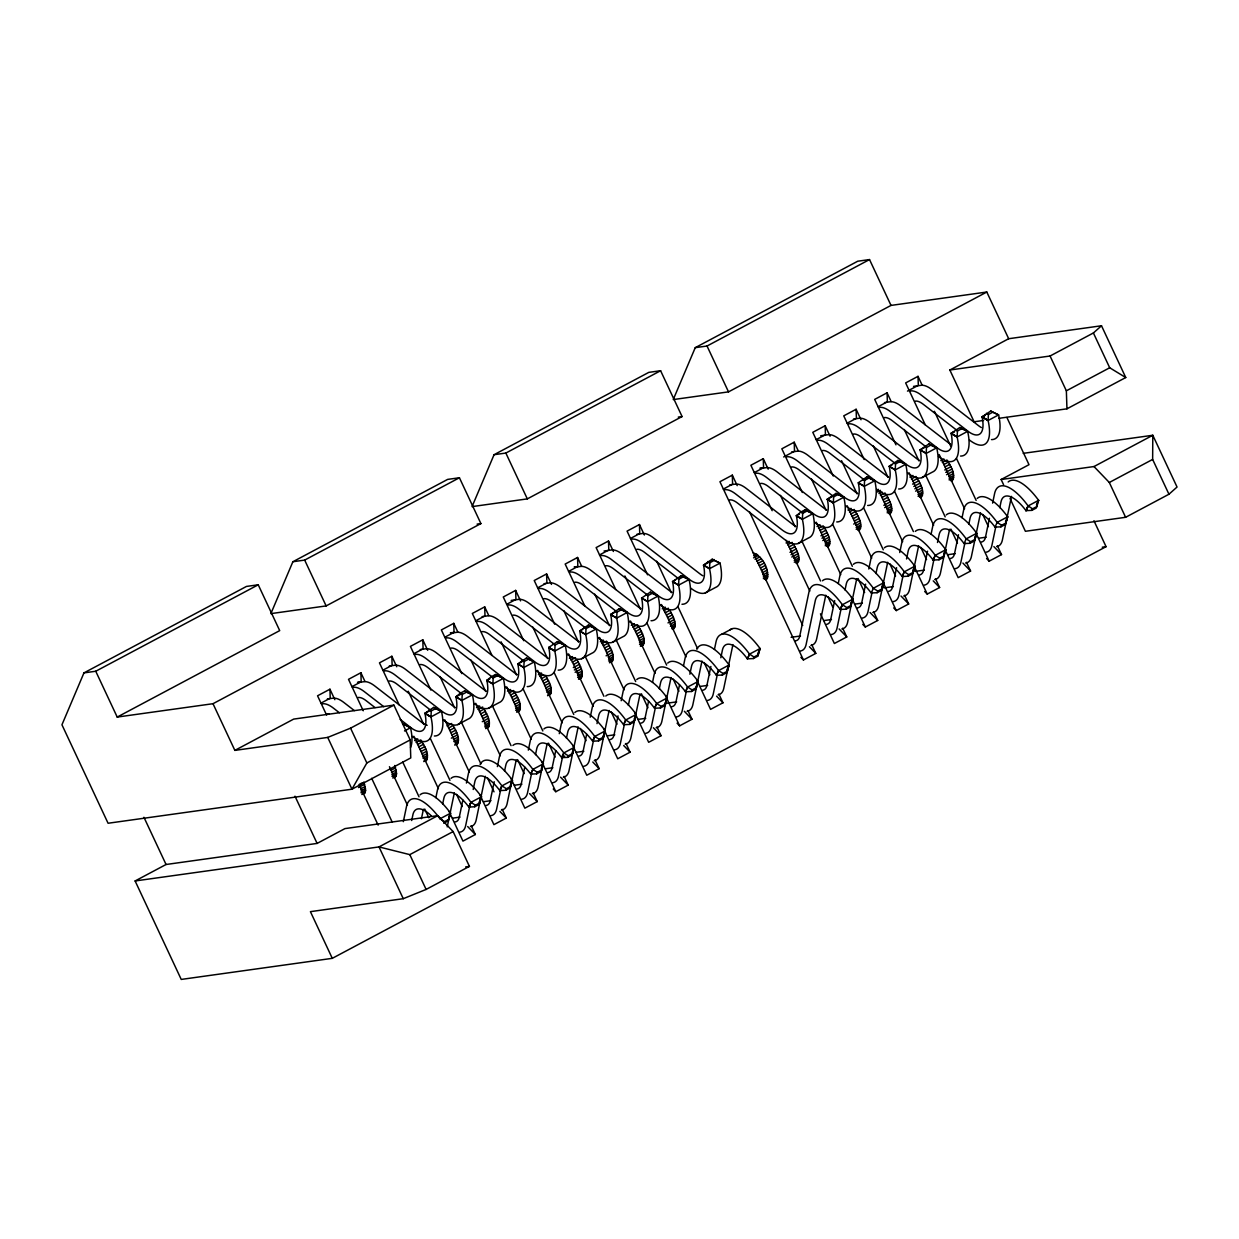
<?xml version="1.0" encoding="UTF-8"?>
<svg xmlns="http://www.w3.org/2000/svg" width="1239" height="1239" viewBox="0 0 1239 1239"><rect width="100%" height="100%" fill="white"/><g stroke="black" fill="none" stroke-linecap="round" stroke-linejoin="round"><path stroke-width="1.5" d="M1010.033 498.481L1025.396 531.283L1125.616 517.298L1168.95 494.237L1152.642 459.437L1152.797 435.261L1023.228 453.35M434.362 735.997A47.5 17.733 62 0 0 441.471 711.294L435.601 708.615L431.28 710.923L430.955 716.885A47.5 17.733 62 0 1 412.339 736.446M443.283 719.967A47.5 17.733 62 0 0 461.899 700.422L462.224 694.46L466.561 692.152L472.415 694.831A47.5 17.733 62 0 1 468.28 719.007L457.764 724.598M474.243 703.504A47.5 17.733 62 0 0 492.859 683.959L493.184 677.981L497.505 675.689L503.375 678.368A47.5 17.733 62 0 1 499.24 702.544L488.708 708.135M505.187 687.041A47.5 17.733 62 0 0 523.803 667.496L524.128 661.518L528.464 659.21L534.319 661.889A47.5 17.733 62 0 1 527.225 686.592M558.169 670.129A47.5 17.733 62 0 0 565.278 645.426L559.409 642.747L555.087 645.054L554.762 651.017A47.5 17.733 62 0 1 536.146 670.578M567.09 654.115A47.5 17.733 62 0 0 585.706 634.554L586.032 628.591L590.368 626.284L596.222 628.963A47.5 17.733 62 0 1 592.087 653.139L581.571 658.73M598.05 637.636A47.5 17.733 62 0 0 616.666 618.091L616.991 612.128L621.312 609.82L627.182 612.5A47.5 17.733 62 0 1 623.047 636.676L612.515 642.267M628.994 621.173A47.5 17.733 62 0 0 647.61 601.627L647.935 595.649L652.272 593.342L658.126 596.021A47.5 17.733 62 0 1 651.033 620.724M659.953 604.709A47.5 17.733 62 0 0 678.569 585.164L678.895 579.186L683.216 576.878L689.085 579.558A47.5 17.733 62 0 1 681.977 604.26M690.897 588.246A47.5 17.733 62 0 0 709.513 568.701L709.839 562.723L714.175 560.415L720.029 563.095A47.5 17.733 62 0 1 715.894 587.271L705.378 592.877M729.601 499.906A29.225 10.903 62 0 1 737.484 503.019L783.76 538.841A47.5 17.733 62 0 0 802.361 519.296L802.702 513.318L807.023 511.01L812.892 513.689A47.5 17.733 62 0 1 808.757 537.865L798.226 543.472M836.743 521.929A47.5 17.733 62 0 0 843.836 497.226L837.982 494.547L833.646 496.854L833.32 502.817A47.5 17.733 62 0 1 814.704 522.378M845.664 505.915A47.5 17.733 62 0 0 864.264 486.354L864.59 480.391L868.926 478.084L874.796 480.763A47.5 17.733 62 0 1 867.687 505.466M876.608 489.436A47.5 17.733 62 0 0 895.224 469.891L895.549 463.928L899.886 461.62L905.74 464.3A47.5 17.733 62 0 1 898.647 488.987M907.567 472.973A47.5 17.733 62 0 0 926.168 453.428L926.493 447.449L930.83 445.142L936.699 447.821A47.5 17.733 62 0 1 932.564 472.013L922.033 477.604M960.55 456.06A47.5 17.733 62 0 0 967.644 431.358L961.789 428.679L957.453 430.986L957.128 436.964A47.5 17.733 62 0 1 938.512 456.51M991.494 439.597A47.5 17.733 62 0 0 998.603 414.895L992.733 412.215L988.397 414.523L988.087 420.486A47.5 17.733 62 0 1 969.471 440.046M403.341 821.674L406.5 806.527A47.5 17.733 62 0 1 440.015 818.793L450.547 813.202L448.828 819.366L444.491 821.674L443.779 823.238L448.115 820.93L450.547 813.202A47.5 17.733 62 0 0 420.083 794.834M442.648 804.065L443.841 798.381A36.148 13.49 62 0 1 468.853 807.038L474.738 806.759L479.075 804.467L479.369 801.447M473.205 789.491L474.785 781.917A36.148 13.49 62 0 1 499.797 790.575L505.682 790.296L510.019 787.989L510.329 784.984M504.552 771.123L505.744 765.454A36.148 13.49 62 0 1 530.757 774.096L536.642 773.833L540.978 771.525L543.394 763.797A47.5 17.733 62 0 0 512.946 745.444M535.511 754.659L536.688 748.976A36.148 13.49 62 0 1 561.701 757.633L567.586 757.37L571.922 755.062L572.232 752.042M566.455 738.196L567.648 732.512A36.148 13.49 62 0 1 592.66 741.17L598.545 740.907L602.882 738.599L603.176 735.579M597.012 723.622L598.592 716.049A36.148 13.49 62 0 1 623.604 724.707L629.489 724.428L633.826 722.12L636.257 714.392A47.5 17.733 62 0 0 605.794 696.039M628.359 705.27L629.551 699.586A36.148 13.49 62 0 1 654.564 708.243L660.449 707.965L664.785 705.657L665.08 702.637M659.318 688.791L660.495 683.123A36.148 13.49 62 0 1 685.508 691.765L691.393 691.501L695.729 689.194L696.039 686.174M689.875 674.217L691.455 666.644A36.148 13.49 62 0 1 716.467 675.301L722.352 675.038L726.689 672.731L729.105 665.002A47.5 17.733 62 0 0 696.783 649.174M720.819 657.754L722.399 650.181A36.148 13.49 62 0 1 747.411 658.838L753.297 658.559L757.633 656.267L760.065 648.524A47.5 17.733 62 0 0 729.601 630.171M845.029 589.996L846.206 584.312A36.148 13.49 62 0 1 871.218 592.97L877.104 592.707L881.44 590.399L883.872 582.671A47.5 17.733 62 0 0 853.408 564.303M875.973 573.533L877.166 567.849A36.148 13.49 62 0 1 902.178 576.507L908.063 576.228L912.4 573.92L914.816 566.192A47.5 17.733 62 0 0 884.367 547.839M937.489 542.496L939.069 534.923A36.148 13.49 62 0 1 964.081 543.565L969.967 543.302L974.303 540.994L976.719 533.266A47.5 17.733 62 0 0 946.271 514.913M968.836 524.128L970.013 518.444A36.148 13.49 62 0 1 995.025 527.102L1000.911 526.838L1005.247 524.531L1007.679 516.802A47.5 17.733 62 0 0 977.215 498.434M363.306 793.967L364.947 792.867L365.613 790.265L363.863 781.933M394.265 777.503L395.891 776.404L396.573 773.786L394.807 765.47M425.209 761.04L426.139 760.684C430.026 753.993 424.327 745.723 420.78 739.946L416.134 742.424M456.169 744.562L457.098 744.221C460.8 738.382 455.967 730.902 453.164 725.574L448.533 728.036M487.113 728.098L488.042 727.758C491.759 721.919 486.927 714.438 484.124 709.095L479.478 711.573M518.072 711.635L519.002 711.279C522.873 704.604 517.19 696.318 513.627 690.557L508.997 693.019M549.946 694.816C553.663 688.992 548.831 681.512 546.027 676.169L541.381 678.631M579.976 678.693L580.905 678.353C584.607 672.514 579.775 665.033 576.971 659.706L572.341 662.168M610.92 662.23L611.849 661.889C615.737 655.199 610.037 646.913 606.491 641.152L601.844 643.614M641.879 645.767L642.809 645.411C646.681 638.735 640.997 630.45 637.435 624.688L632.804 627.151M672.823 629.304L673.753 628.947C677.47 623.124 672.638 615.644 669.834 610.3L665.188 612.778M765.687 579.898L766.616 579.558C770.395 570.048 762.434 555.986 752.956 552.733M796.631 563.435L797.56 563.079C801.277 557.256 796.445 549.775 793.641 544.432L788.995 546.91M827.59 546.972L828.519 546.616C832.391 539.941 826.707 531.655 823.145 525.878L818.514 528.356M858.534 530.493L859.463 530.153C863.351 523.462 857.651 515.192 854.105 509.415M889.494 514.03L890.423 513.689C894.124 507.851 889.292 500.37 886.489 495.042L881.858 497.505M920.438 497.567L921.367 497.211C925.254 490.536 919.555 482.25 916.008 476.488L911.362 478.951M951.397 481.104L952.326 480.747C956.198 474.072 950.514 465.787 946.952 460.01L942.321 462.488M411.704 820.528L412.881 814.844A36.148 13.49 62 0 1 431.28 815.835M421.43 818.716L423.413 809.253M435.865 797.637L437.444 790.064A47.5 17.733 62 0 1 470.975 802.33L475.435 805.211L479.772 802.903L481.491 796.739A47.5 17.733 62 0 0 451.042 778.371M447.233 826.862L454.357 792.79M462.859 800.1L459.297 817.136A29.225 10.903 62 0 1 455.147 821.937M466.422 783.063L468.404 773.601A47.5 17.733 62 0 1 501.919 785.867L506.395 788.732L510.716 786.424L512.45 780.26A47.5 17.733 62 0 0 480.113 764.448M469.643 806.527L465.694 825.453A40.562 15.131 62 0 1 459.917 832.128M485.316 776.311L476.21 819.862A40.562 15.131 62 0 1 470.433 826.521M494.206 781.732L490.257 800.673A29.225 10.903 62 0 1 486.091 805.474M497.381 766.6L499.348 757.122A47.5 17.733 62 0 1 532.878 769.388L537.339 772.269L541.675 769.961L543.394 763.797L532.878 769.388L530.757 774.096L532.878 769.404M500.602 790.064L496.638 808.99A40.562 15.131 62 0 1 490.861 815.665M516.26 759.848L507.169 803.399A40.562 15.131 62 0 1 501.392 810.058M524.763 767.158L521.201 784.21A29.225 10.903 62 0 1 517.05 789.011M528.325 750.122L530.307 740.659A47.5 17.733 62 0 1 563.822 752.925L568.298 755.805L572.619 753.498L574.338 747.334A47.5 17.733 62 0 0 543.89 728.981M531.546 773.601L527.597 792.526A40.562 15.131 62 0 1 521.82 799.186M547.22 743.385L538.113 786.935A40.562 15.131 62 0 1 532.336 793.595M555.722 750.695L552.16 767.731A29.225 10.903 62 0 1 547.994 772.532M559.285 733.658L561.252 724.196A47.5 17.733 62 0 1 594.782 736.462L599.242 739.342L603.579 737.035L605.298 730.871A47.5 17.733 62 0 0 574.85 712.502M562.506 757.122L558.541 776.063A40.562 15.131 62 0 1 552.764 782.723M578.164 726.921L569.073 770.457A40.562 15.131 62 0 1 563.296 777.132M586.667 734.231L583.104 751.268A29.225 10.903 62 0 1 578.954 756.069M590.229 717.195L592.211 707.732A47.5 17.733 62 0 1 625.726 719.998L630.202 722.864L634.523 720.571L636.242 714.407L625.726 719.998L623.604 724.707L625.726 719.998M593.45 740.659L589.501 759.6A40.562 15.131 62 0 1 583.724 766.26M609.123 710.458L600.017 753.993A40.562 15.131 62 0 1 594.24 760.653M618.013 715.879L614.064 734.804A29.225 10.903 62 0 1 609.898 739.606M621.188 700.732L623.155 691.254A47.5 17.733 62 0 1 656.685 703.535L661.146 706.4L665.482 704.093L667.202 697.929A47.5 17.733 62 0 0 636.753 679.576M624.41 724.196L620.445 743.121A40.562 15.131 62 0 1 614.668 749.796M640.067 693.979L630.976 737.53A40.562 15.131 62 0 1 625.199 744.19M648.57 701.305L645.008 718.341A29.225 10.903 62 0 1 640.857 723.142M652.535 682.364L654.115 674.79A47.5 17.733 62 0 1 687.63 687.056L692.105 689.937L696.426 687.63L698.146 681.465A47.5 17.733 62 0 0 667.697 663.113M655.354 707.732L651.404 726.658A40.562 15.131 62 0 1 645.627 733.318M671.027 677.516L661.92 721.067A40.562 15.131 62 0 1 656.143 727.727M679.53 684.826L675.967 701.878A29.225 10.903 62 0 1 671.801 706.679M683.479 665.901L685.059 658.327A47.5 17.733 62 0 1 718.589 670.593L723.049 673.474L727.386 671.166L729.105 665.002L718.589 670.593L716.467 675.301L718.589 670.593M686.313 691.269L682.348 710.195A40.562 15.131 62 0 1 676.571 716.854M701.971 661.053L692.88 704.588A40.562 15.131 62 0 1 687.103 711.263M710.876 666.474L706.911 685.399A29.225 10.903 62 0 1 702.761 690.2M714.438 649.437L716.018 641.864A47.5 17.733 62 0 1 749.533 654.13L754.009 657.011L758.33 654.703L760.049 648.539L749.533 654.13L747.411 658.838L749.533 654.13M717.257 674.79L713.308 693.732A40.562 15.131 62 0 1 707.531 700.391M732.93 644.59L723.824 688.125A40.562 15.131 62 0 1 718.047 694.8M825.778 595.185L816.687 638.735A40.562 15.131 62 0 1 810.91 645.395M834.683 600.605L830.719 619.531A29.225 10.903 62 0 1 826.568 624.332M838.245 583.569L839.825 575.996A47.5 17.733 62 0 1 873.34 588.262L877.816 591.142L882.137 588.835L883.856 582.671L873.34 588.262L871.234 592.97M841.064 608.922L837.115 627.863A40.562 15.131 62 0 1 831.338 634.523M856.738 578.721L847.631 622.257A40.562 15.131 62 0 1 841.854 628.932M865.627 584.142L861.678 603.068A29.225 10.903 62 0 1 857.512 607.869M868.802 568.995L870.769 559.532A47.5 17.733 62 0 1 904.3 571.798L908.76 574.664L913.097 572.372L914.816 566.208L904.3 571.798L902.178 576.507L904.3 571.798M872.024 592.459L868.059 611.4A40.562 15.131 62 0 1 862.282 618.06M887.682 562.258L878.59 605.794A40.562 15.131 62 0 1 872.814 612.453M896.587 567.679L892.622 586.605A29.225 10.903 62 0 1 888.471 591.406M899.746 552.532L901.729 543.054A47.5 17.733 62 0 1 935.244 555.335L939.72 558.2L944.041 555.893L945.76 549.729A47.5 17.733 62 0 0 915.311 531.376M902.968 575.996L899.018 594.921A40.562 15.131 62 0 1 893.242 601.596M906.53 558.959L908.11 551.386A36.148 13.49 62 0 1 933.122 560.043L939.007 559.765L943.344 557.457L944.041 555.893M918.641 545.779L909.534 589.33A40.562 15.131 62 0 1 903.758 595.99M927.531 551.2L923.582 570.141A29.225 10.903 62 0 1 919.415 574.942M931.093 534.164L932.673 526.59A47.5 17.733 62 0 1 966.203 538.857L970.664 541.737L975 539.43L976.719 533.266L966.203 538.857L964.081 543.565M933.927 559.532L929.962 578.458A40.562 15.131 62 0 1 924.186 585.118M949.585 529.316L940.494 572.867A40.562 15.131 62 0 1 934.717 579.527M958.49 534.737L954.526 553.678A29.225 10.903 62 0 1 950.375 558.479M962.053 517.701L963.632 510.127A47.5 17.733 62 0 1 997.147 522.393L1001.623 525.274L1005.944 522.966L1007.663 516.802L997.147 522.393L995.041 527.102M964.871 543.069L960.922 561.995A40.562 15.131 62 0 1 955.145 568.655M980.545 512.853L971.438 556.388A40.562 15.131 62 0 1 965.661 563.064M989.434 518.274L985.485 537.199A29.225 10.903 62 0 1 981.319 542.001M992.609 503.127L994.576 493.664A47.5 17.733 62 0 1 1028.107 505.93L1032.567 508.811L1036.904 506.503L1038.623 500.339A47.5 17.733 62 0 0 1008.174 481.971M995.831 526.59L991.866 545.532A40.562 15.131 62 0 1 986.089 552.191M999.78 507.665L1000.973 501.981A36.148 13.49 62 0 1 1025.985 510.638L1031.87 510.36L1036.207 508.067L1036.904 506.503M1011.489 496.39L1002.397 539.925A40.562 15.131 62 0 1 996.621 546.6M800.379 650.986A40.562 15.131 62 0 0 806.155 644.326L815.262 600.776A36.148 13.49 62 0 1 840.274 609.433L846.16 609.17L850.496 606.862L852.912 599.134A47.5 17.733 62 0 0 822.464 580.781M83.958 672.885L61.95 724.784L108.072 823.254L351.969 789.197L410.775 757.912L410.186 739.915L393.894 705.115L293.674 719.1L234.868 750.385L213 703.706L117.209 717.071L95.744 671.244L83.958 672.885L246.453 586.434L258.239 584.793L279.704 630.62L117.209 717.071M292.884 561.732L270.876 613.63L326.136 605.917L480.902 523.586L459.421 477.758L447.635 479.4L292.884 561.732L304.67 560.09L459.421 477.758M494.067 454.698L472.059 506.612L527.318 498.883L682.085 416.552L660.604 370.724L648.818 372.366L494.067 454.698L505.853 453.056L660.604 370.724M891.011 305.413L869.53 259.57L857.744 261.212L695.249 347.663L673.242 399.578L728.517 391.865L891.011 305.413L986.802 292.032L1008.67 338.727L1101.502 325.764L1125.755 377.539L1066.949 408.824L998.742 418.348M468.853 807.038L470.975 802.33L468.853 807.038L470.975 802.33L481.491 796.739L480.082 799.867L481.491 796.723M499.797 790.575L501.919 785.867L499.813 790.575L501.919 785.867L512.45 780.26L511.026 783.404L512.45 780.26M541.273 768.505L543.394 763.797M564.721 756.038L561.716 757.633L563.822 752.925L574.338 747.334L572.929 750.478L574.354 747.334M592.66 741.17L594.782 736.462L592.66 741.17L594.782 736.462L605.298 730.871L603.889 733.999L605.298 730.871M634.136 719.116L636.242 714.407M656.685 703.535L654.564 708.243L656.685 703.535L667.202 697.929L665.792 701.073L667.202 697.929M687.63 687.056L685.523 691.765L687.63 687.056L698.146 681.465L696.736 684.609L698.161 681.465M726.983 669.71L729.105 665.002M757.943 653.247L760.049 648.539M795.608 640.811A29.225 10.903 62 0 0 799.774 636.01L808.866 592.459A47.5 17.733 62 0 1 842.396 604.725L840.274 609.433L842.396 604.725L852.912 599.134L850.79 603.842L852.912 599.134M912.694 570.916L914.816 566.208M935.244 555.335L933.137 560.043L935.244 555.335L945.76 549.729L943.653 554.437L945.775 549.729M974.597 537.974L976.719 533.266M1005.557 521.511L1007.663 516.802M1025.985 510.638L1028.107 505.93L1025.985 510.638L1028.107 505.93L1038.623 500.339L1036.501 505.047L1038.623 500.324M449.122 816.331L450.547 813.202M448.115 820.93L448.828 819.366M474.738 806.759L475.435 805.211M479.075 804.467L479.772 802.903M505.682 790.296L506.395 788.732M510.019 787.989L510.716 786.424M536.642 773.833L537.339 772.269M540.978 771.525L541.675 769.961M561.701 757.633L563.822 752.925M567.586 757.37L568.298 755.805M571.922 755.062L572.619 753.498M598.545 740.907L599.242 739.342M602.882 738.599L603.579 737.035M629.489 724.428L630.202 722.864M633.826 722.12L634.523 720.571M660.449 707.965L661.146 706.4M664.785 705.657L665.482 704.093M691.393 691.501L692.105 689.937M695.729 689.194L696.426 687.63M722.352 675.038L723.049 673.474M726.689 672.731L727.386 671.166M753.297 658.559L754.009 657.011M757.633 656.267L758.33 654.703M840.274 609.433L842.396 604.725L846.856 607.606L851.193 605.298M846.16 609.17L846.856 607.606M877.104 592.707L877.816 591.142M881.44 590.399L882.137 588.835M908.063 576.228L908.76 574.664M912.4 573.92L913.097 572.372M939.007 559.765L939.72 558.2M969.967 543.302L970.664 541.737M974.303 540.994L975 539.43M1000.911 526.838L1001.623 525.274M1005.247 524.531L1005.944 522.966M1031.87 510.36L1032.567 508.811M410.186 739.915L366.852 762.961L351.969 789.197L327.716 737.422L234.868 750.385M983.58 420.455L974.102 421.787L949.848 370.012L1050.068 356.011L1093.402 332.966L1101.502 325.764M1168.95 494.237L1177.05 487.035L1152.797 435.261L1093.991 466.545L1001.143 479.508L1003.575 484.681M430.955 710.117L424.946 713.323L430.955 716.901L441.471 711.294L433.619 707.423L424.946 713.308A36.148 13.49 62 0 1 410.62 727.463L400.166 719.379M461.899 700.422L455.906 696.845L460.227 693.267L464.563 690.959L472.431 694.831L461.899 700.422L455.906 696.86A36.148 13.49 62 0 1 441.564 711L395.303 675.178A40.562 15.131 62 0 0 384.369 670.857M491.186 676.804L486.85 680.381L492.859 683.959L503.375 678.368L495.523 674.496L491.186 676.804L493.184 677.981M523.803 667.496L517.809 663.918L523.803 667.496L534.319 661.889L526.467 658.033L517.809 663.918A36.148 13.49 62 0 1 503.468 678.058L457.206 642.251A40.562 15.131 62 0 0 446.272 637.915M548.753 647.455L554.762 651.017L548.753 647.455L557.426 641.57L565.278 645.426L554.762 651.033L548.753 647.455A36.148 13.49 62 0 1 534.427 661.595L488.151 625.788A40.562 15.131 62 0 0 477.216 621.451M585.706 634.554L579.713 630.976L588.37 625.091L596.222 628.963L585.706 634.554L579.713 630.992A36.148 13.49 62 0 1 565.371 645.132L519.11 609.325A40.562 15.131 62 0 0 508.176 604.988M616.666 618.091L610.657 614.513L619.33 608.628L627.182 612.5L616.666 618.091L610.657 614.513A36.148 13.49 62 0 1 596.331 628.669L550.054 592.846A40.562 15.131 62 0 0 539.12 588.525M647.61 601.627L641.616 598.05L647.61 601.627L658.126 596.036L650.274 592.165L641.616 598.05A36.148 13.49 62 0 1 627.275 612.205L581.014 576.383A40.562 15.131 62 0 0 570.079 572.046M678.569 585.164L672.56 581.587L681.233 575.701L689.085 579.558L678.569 585.164L672.56 581.587A36.148 13.49 62 0 1 658.234 595.727L611.958 559.92A40.562 15.131 62 0 0 601.023 555.583M709.513 568.701L703.52 565.108L712.177 559.223L720.029 563.095L709.513 568.701L703.52 565.123A36.148 13.49 62 0 1 689.178 579.263L642.917 543.456A40.562 15.131 62 0 0 631.983 539.12M802.361 519.296L796.367 515.718L800.704 512.141L805.04 509.833L812.892 513.689L802.361 519.296L796.367 515.718A36.148 13.49 62 0 1 782.041 529.874L735.765 494.051A40.562 15.131 62 0 0 724.83 489.715M827.327 499.255L833.32 502.817L827.327 499.255L835.984 493.37L843.836 497.226L833.32 502.833L827.327 499.255A36.148 13.49 62 0 1 812.985 513.395L766.724 477.588A40.562 15.131 62 0 0 755.79 473.252M864.28 486.354L858.271 482.776L864.264 486.354L874.796 480.763L866.944 476.891L858.271 482.776A36.148 13.49 62 0 1 843.945 496.932L797.668 461.125A40.562 15.131 62 0 0 786.734 456.788M895.224 469.891L889.23 466.313L897.888 460.428L905.74 464.3L895.224 469.891L889.23 466.313A36.148 13.49 62 0 1 874.889 480.469L828.628 444.646A40.562 15.131 62 0 0 817.694 440.325M926.183 453.428L920.174 449.85L928.847 443.965L936.699 447.837L926.168 453.428L920.174 449.85A36.148 13.49 62 0 1 905.848 464.006L859.572 428.183A40.562 15.131 62 0 0 848.638 423.846M951.134 433.387L954.138 431.792L951.134 433.387L957.128 436.964L951.134 433.387L959.791 427.501L967.644 431.358L957.128 436.964L951.134 433.387A36.148 13.49 62 0 1 936.792 447.527L890.531 411.72A40.562 15.131 62 0 0 879.597 407.383M982.078 416.923L985.082 415.328L982.078 416.923L988.087 420.486L982.078 416.908L990.751 411.023L998.603 414.895L988.072 420.501L982.078 416.923A36.148 13.49 62 0 1 967.752 431.064L921.475 395.256A40.562 15.131 62 0 0 910.541 390.92M95.744 671.244L258.239 584.793M695.249 347.663L707.035 346.022L869.53 259.57M213 703.706L986.802 292.032M334.855 699.694L329.946 689.209L317.556 695.791L326.569 715.011M364.978 681.481L360.89 672.731L348.515 679.328L363.244 710.783M396.759 666.752L391.849 656.267L379.459 662.865L399.113 704.805M427.703 650.289L422.793 639.804L410.419 646.386L430.878 690.077M457.841 632.076L453.753 623.341L441.363 629.923L461.837 673.613M488.786 615.613L484.697 606.878L472.322 613.46L491.96 655.4M520.566 600.884L515.656 590.399L503.266 596.997L523.741 640.687M551.51 584.421L546.6 573.936L534.226 580.518L554.685 624.208M581.649 566.208L577.56 557.473L565.17 564.055L584.823 605.995M613.413 551.494L608.504 541.009L596.129 547.592L615.768 589.532M644.373 535.016L639.463 524.531L627.073 531.128L647.548 574.819M737.22 485.626L732.311 475.141L719.936 481.723L803.43 659.969L815.804 653.387L811.715 644.652M768.18 469.163L763.27 458.678L750.88 465.26L772.16 510.7M798.303 450.95L794.214 442.199L781.84 448.797L802.299 492.487M830.084 436.221L825.174 425.736L812.784 432.318L833.258 476.008M861.028 419.758L856.118 409.273L843.744 415.855L864.202 459.545M891.166 401.544L887.078 392.809L874.688 399.392L895.967 444.832M922.11 385.081L918.022 376.346L905.647 382.928L925.285 424.869M320.947 703.148L330.224 698.207L329.946 689.209M351.891 686.685L361.184 681.744L360.89 672.731M382.851 670.206L392.128 665.281L391.849 656.267M413.795 653.743L423.088 648.802L422.793 639.804M444.755 637.28L454.032 632.339L453.753 623.341M475.699 620.816L484.991 615.876L484.697 606.878M506.658 604.353L515.935 599.413L515.656 590.399M537.602 587.875L546.895 582.934L546.6 573.936M568.562 571.411L577.839 566.471L577.56 557.473M599.506 554.948L608.798 550.008L608.504 541.009M630.465 538.485L639.742 533.544L639.463 524.531M723.313 489.08L732.605 484.139L732.311 475.141M754.272 472.617L763.549 467.676L763.27 458.678M783.668 456.974L794.509 451.213L794.214 442.199M816.176 439.675L825.453 434.734L825.174 425.736M847.12 423.211L856.412 418.271L856.118 409.273M878.079 406.748L887.356 401.808L887.078 392.809M907.475 391.106L918.316 385.344L918.022 376.346M949.848 370.012L1008.67 338.727M327.716 737.422L350.56 728.16L393.894 705.115M455.906 696.86L461.915 693.654M415.313 654.378A40.562 15.131 62 0 1 426.247 658.714L472.524 694.537A36.148 13.49 62 0 0 486.85 680.381L489.854 678.786M492.859 677.191L497.381 674.79M519.311 663.113L522.316 661.518M579.713 630.992L582.717 629.381M585.722 627.786L590.229 625.385M610.657 614.513L615.163 612.112M672.56 581.587L675.565 579.976M678.569 578.381L683.092 575.996M703.52 565.123L714.036 559.517M796.367 515.718L799.372 514.123M802.376 512.528L806.899 510.127M827.327 499.255L831.834 496.854M834.838 495.259L837.843 493.649M862.778 480.391L868.802 477.185M889.23 466.313L892.235 464.718M895.239 463.123L899.746 460.722M920.174 449.85L924.681 447.449M404.503 730.964L410.527 727.758A47.5 17.733 62 0 1 410.543 747.582M332.284 958.336L181.235 979.429L135.113 880.96L166.057 864.497L317.107 843.418L344.969 828.597L437.816 815.634L453.133 831.586L469.426 866.386L426.108 889.432L403.264 898.693L310.416 911.656L332.284 958.336L1106.071 546.678L1093.929 520.736M753.668 555.8L756.766 554.143M1066.949 408.824L1066.361 390.812L1109.695 367.766L1125.755 377.539M753.591 557.86L758.237 555.382M877.398 491.991L880.495 490.35M414.631 740.566L417.729 738.909M476.535 707.624L479.632 705.982M507.494 691.161L510.592 689.519M538.438 674.697L541.536 673.056M569.398 658.234L572.495 656.577M600.342 641.756L603.439 640.114M631.301 625.292L634.399 623.651M662.246 608.829L665.343 607.187M755.109 559.424L759.755 556.961M786.053 542.961L789.15 541.319M817.012 526.498L820.11 524.856M847.956 510.034L851.054 508.377M878.916 493.556L882.013 491.914M909.86 477.092L912.957 475.451M940.819 460.629L943.917 458.988M447.093 725.946L451.724 723.483M478.037 709.482L482.683 707.02M539.941 676.556L543.038 674.899M570.9 660.093L575.531 657.615M663.748 610.688L668.394 608.21M756.611 561.282L761.242 558.82M787.555 544.819L792.201 542.357M849.458 511.893L852.556 510.236M880.418 495.414L885.049 492.952M417.574 744.5L422.22 742.037M510.437 695.11L515.068 692.632M603.285 645.705L607.931 643.242M634.244 629.242L638.875 626.764M758.051 563.373L762.682 560.895M819.955 530.431L824.585 527.969M850.899 513.968L855.545 511.506M912.802 481.042L917.449 478.564M943.762 464.579L948.393 462.101M418.906 746.761L423.552 744.283M449.865 730.282L454.512 727.82M480.809 713.819L485.456 711.356M511.769 697.356L516.415 694.878M542.713 680.892L547.359 678.414M573.672 664.414L578.319 661.951M604.617 647.951L609.263 645.488M635.576 631.487L640.222 629.025M666.52 615.024L671.166 612.546M759.383 565.619L764.029 563.156M790.327 549.156L794.973 546.678M821.287 532.693L825.933 530.215M852.231 516.214L856.877 513.751M883.19 499.751L887.836 497.288M912.585 484.108L918.78 480.825M945.094 466.824L949.74 464.346M420.114 749.099L424.745 746.637M451.058 732.636L455.704 730.158M482.017 716.173L486.648 713.695M512.961 699.694L517.608 697.232M543.921 683.231L548.552 680.769M573.316 667.589L579.511 664.29M605.825 650.305L610.455 647.827M636.769 633.826L641.415 631.363M667.728 617.363L672.359 614.9M760.576 567.973L765.222 565.495M789.986 552.331L796.166 549.032M820.93 535.852L827.125 532.569M853.439 518.568L858.069 516.09M884.383 502.105L889.029 499.627M913.793 486.462L919.973 483.164M944.738 469.984L950.933 466.7M359.217 784.411L362.315 782.754M421.121 751.469L425.767 749.006M452.08 735.006L456.711 732.528M483.024 718.543L487.67 716.065M513.984 702.064L518.614 699.601M544.928 685.601L549.574 683.138M574.338 669.958L580.518 666.675M606.831 652.674L611.477 650.196M637.791 636.211L642.422 633.733M668.735 619.732L673.381 617.27M761.598 570.343L766.229 567.865M790.993 554.7L797.188 551.401M821.953 538.222L828.132 534.938M854.445 520.938L859.092 518.475M883.856 505.295L890.036 501.996M914.8 488.832L920.995 485.533M945.76 472.369L951.939 469.07M358.474 787.555L364.669 784.256M390.982 770.255L395.613 767.793M421.926 753.792L426.572 751.33M451.337 738.15L457.516 734.851M482.281 721.687L488.476 718.388M514.789 704.387L519.42 701.924M545.733 687.924L550.379 685.461M575.144 672.281L581.323 668.998M606.088 655.818L612.283 652.519M638.596 638.534L643.227 636.056M667.991 622.892L674.186 619.593M762.403 572.666L767.034 570.188M791.798 557.023L797.993 553.725M822.758 540.545L828.937 537.261M853.702 524.082L859.897 520.798M884.661 507.618L890.841 504.319M915.606 491.155L921.801 487.856M946.565 474.692L952.745 471.393M360.595 788.933L365.242 786.471M391.539 772.47L396.186 769.992M422.499 756.007L427.145 753.529M453.443 739.528L458.089 737.066M484.403 723.065L489.049 720.602M515.347 706.602L519.993 704.124M546.306 690.138L550.952 687.66M577.25 673.66L581.896 671.197M608.21 657.197L612.856 654.734M639.154 640.733L643.8 638.271M670.113 624.27L674.759 621.792M762.961 574.865L767.607 572.403M793.92 558.402L798.566 555.924M824.864 541.939L829.511 539.461M855.824 525.475L860.47 522.997M886.768 508.997L891.414 506.534M917.727 492.533L922.374 490.071M948.671 476.07L953.318 473.592M360.921 790.962L365.551 788.484M391.865 774.483L396.511 772.021M422.824 758.02L427.455 755.558M453.768 741.557L458.415 739.079M484.728 725.094L489.359 722.616M515.672 708.615L520.318 706.153M546.631 692.152L551.262 689.689M577.575 675.689L582.222 673.226M608.535 659.225L613.166 656.747M639.479 642.762L644.125 640.284M670.438 626.284L675.069 623.821M763.286 576.894L767.932 574.416M794.245 560.415L798.876 557.953M825.189 543.952L829.836 541.489M856.134 527.489L860.78 525.026M887.093 511.026L891.739 508.548M918.037 494.562L922.683 492.084M948.997 478.084L953.643 475.621M360.967 792.728L365.613 790.265M391.927 776.264L396.573 773.786M424.419 758.98L427.517 757.323M455.379 742.502L458.476 740.86M484.774 726.859L489.42 724.397M515.734 710.396L520.38 707.934M548.227 693.112L551.324 691.455M577.637 677.47L582.284 674.992M608.581 660.991L613.228 658.529M639.541 644.528L644.187 642.065M672.034 627.244L675.131 625.587M763.348 578.659L767.979 576.197M794.292 562.196L798.938 559.734M825.251 545.733L829.882 543.255M856.195 529.27L860.842 526.792M887.155 512.791L891.786 510.329M918.099 496.328L922.745 493.865M949.059 479.865L953.689 477.402M362.315 793.378L365.412 791.736M393.259 776.915L396.356 775.273M424.218 760.452L427.316 758.81M455.162 743.989L458.26 742.331M486.122 727.51L489.219 725.868M517.066 711.047L520.163 709.405M548.025 694.583L551.123 692.942M578.969 678.12L582.067 676.463M609.929 661.657L613.026 660M640.873 645.178L643.97 643.537M671.832 628.715L674.93 627.073M764.68 579.31L767.777 577.668M795.639 562.847L798.737 561.205M826.583 546.384L829.681 544.742M857.543 529.92L860.64 528.263M888.487 513.457L891.584 511.8M919.446 496.978L922.544 495.337M950.39 480.515L953.488 478.873M361.85 794.509L364.947 792.867M392.809 778.046L395.891 776.404M423.753 761.582L426.851 759.941M454.713 745.119L457.795 743.462M485.657 728.64L488.755 726.999M516.617 712.177L519.699 710.536M547.561 695.714L550.658 694.072M578.52 679.251L581.602 677.594M609.464 662.788L612.562 661.13M640.424 646.309L643.506 644.667M1001.143 479.508L1029.005 464.687L1006.889 417.466M721.578 634.322L732.11 628.731M437.816 815.634L379.01 846.918L135.113 880.96M403.264 898.693L379.01 846.918L409.799 854.631L453.133 831.586M1093.991 466.545L1109.308 482.482L1152.642 459.437M471.254 825.778L475.342 834.513L462.952 841.111L449.045 811.406M502.198 809.315L506.286 818.05L493.912 824.647L479.989 794.927M533.157 792.852L537.246 801.587L524.856 808.169L510.948 778.464M553.26 789.042L555.815 791.706L568.19 785.123L564.101 776.388M595.061 759.91L599.149 768.66L586.759 775.242L572.852 745.537M626.005 743.446L630.093 752.181L617.719 758.779L603.796 729.059M656.964 726.983L661.053 735.718L648.663 742.3L634.755 712.595M677.067 723.189L679.622 725.837L691.997 719.255L687.908 710.52M718.868 694.057L722.957 702.792L710.567 709.374L696.659 679.669M842.675 628.188L846.764 636.923L834.374 643.506L820.466 613.801M862.778 624.379L865.333 627.042L877.708 620.46L873.619 611.71M893.737 607.915L896.277 610.579L908.667 603.982L904.578 595.247M924.681 591.452L927.237 594.101L939.611 587.518L935.522 578.783M966.482 562.32L970.571 571.055L958.181 577.637L945.094 549.682M986.585 558.51L989.14 561.174L1001.515 554.592L997.426 545.857M678.275 417.094L682.085 416.552M913.546 386.367L921.073 385.314A40.562 15.131 62 0 1 931.991 389.65L978.268 425.473A36.148 13.49 62 0 0 981.396 427.579M884.476 402.582L890.113 401.792A40.562 15.131 62 0 1 901.047 406.113L947.324 441.936A36.148 13.49 62 0 0 950.452 444.042M853.532 419.045L859.169 418.255A40.562 15.131 62 0 1 870.103 422.592L916.364 458.399A36.148 13.49 62 0 0 919.493 460.505M820.698 435.772L828.21 434.719A40.562 15.131 62 0 1 839.144 439.055L885.42 474.862A36.148 13.49 62 0 0 888.549 476.969M791.628 451.972L797.266 451.182A40.562 15.131 62 0 1 808.2 455.518L854.461 491.341A36.148 13.49 62 0 0 857.589 493.447M759.879 468.187L763.549 467.676M760.669 468.435L766.306 467.661A40.562 15.131 62 0 1 777.24 471.982L823.517 507.804A36.148 13.49 62 0 0 826.645 509.91M729.725 484.914L735.362 484.124A40.562 15.131 62 0 1 746.296 488.445L792.557 524.267A36.148 13.49 62 0 0 795.686 526.374M477.077 524.128L480.902 523.586M636.861 534.303L642.499 533.513A40.562 15.131 62 0 1 653.433 537.85L699.71 573.672A36.148 13.49 62 0 0 702.838 575.779M604.028 551.03L611.555 549.992A40.562 15.131 62 0 1 622.489 554.313L668.75 590.136A36.148 13.49 62 0 0 671.879 592.242M574.168 566.982L577.839 566.471M574.958 567.245L580.595 566.455A40.562 15.131 62 0 1 591.53 570.792L637.806 606.599A36.148 13.49 62 0 0 640.935 608.705M544.014 583.708L549.651 582.919A40.562 15.131 62 0 1 560.586 587.255L606.847 623.062A36.148 13.49 62 0 0 609.975 625.168M511.18 600.435L518.692 599.382A40.562 15.131 62 0 1 529.626 603.718L575.903 639.541A36.148 13.49 62 0 0 579.031 641.647M978.686 538.237L986.198 537.199M482.11 616.635L487.748 615.86A40.562 15.131 62 0 1 498.682 620.181L544.943 656.004A36.148 13.49 62 0 0 548.072 658.11M947.727 554.716L955.254 553.663M450.361 632.85L454.032 632.339M451.151 633.114L456.788 632.324A40.562 15.131 62 0 1 467.723 636.645L513.999 672.467A36.148 13.49 62 0 0 517.128 674.574M914.909 571.442L924.294 570.126M1102.261 547.204L1106.071 546.678M420.207 649.577L425.844 648.787A40.562 15.131 62 0 1 436.778 653.123L483.04 688.93A36.148 13.49 62 0 0 486.168 691.037M883.949 587.906L893.35 586.589M389.247 666.04L394.885 665.25A40.562 15.131 62 0 1 405.819 669.587L452.096 705.394A36.148 13.49 62 0 0 455.224 707.515M854.879 604.105L862.39 603.068M357.498 682.255L361.184 681.744M358.303 682.503L363.941 681.713A40.562 15.131 62 0 1 374.875 686.05L421.136 721.872A36.148 13.49 62 0 0 427.176 725.295M823.92 620.584L831.446 619.531M327.344 698.966L332.981 698.192A40.562 15.131 62 0 1 343.915 702.513L354.369 710.613M791.102 637.311L800.487 635.994M700.112 686.437L707.639 685.399M667.294 703.179L676.68 701.863M638.209 719.379L645.736 718.326M607.265 735.842L614.776 734.789M576.305 752.305L583.832 751.268M545.361 768.784L552.873 767.731M514.402 785.247L521.929 784.194M483.458 801.71L490.969 800.657M452.498 818.174L460.025 817.121M465.647 866.913L469.426 866.386M990.751 411.023L992.733 412.215M986.414 413.33L988.397 414.523M959.791 427.501L961.789 428.679M955.455 429.809L957.453 430.986M928.847 443.965L930.83 445.142M924.511 446.272L926.493 447.449M897.888 460.428L899.886 461.62M893.551 462.736L895.549 463.928M866.944 476.891L868.926 478.084M862.607 479.199L864.59 480.391M835.984 493.37L837.982 494.547M831.648 495.662L833.646 496.854M805.04 509.833L807.023 511.01M800.704 512.141L802.702 513.318M712.177 559.223L714.175 560.415M707.841 561.53L709.839 562.723M681.233 575.701L683.216 576.878M676.897 577.994L678.895 579.186M650.274 592.165L652.272 593.342M645.937 594.472L647.935 595.649M619.33 608.628L621.312 609.82M614.993 610.935L616.991 612.128M588.37 625.091L590.368 626.284M584.034 627.399L586.032 628.591M557.426 641.57L559.409 642.747M553.09 643.862L555.087 645.054M526.467 658.033L528.464 659.21M522.13 660.341L524.128 661.518M495.523 674.496L497.505 675.689M486.85 680.381L492.859 683.959M464.563 690.959L466.561 692.152M460.227 693.267L462.224 694.46M433.619 707.423L435.601 708.615M429.283 709.73L431.28 710.923M440.015 818.793L444.491 821.674M957.515 430.8L923.194 404.224A29.225 10.903 62 0 0 915.311 401.111M925.084 446.102L892.235 420.687A29.225 10.903 62 0 0 884.367 417.574M894.124 462.581L861.291 437.166A29.225 10.903 62 0 0 853.408 434.037M864.667 480.205L830.331 453.629A29.225 10.903 62 0 0 822.464 450.5M833.708 496.669L799.387 470.092A29.225 10.903 62 0 0 791.504 466.964M801.277 511.97L768.428 486.555A29.225 10.903 62 0 0 760.56 483.442M677.47 577.839L644.621 552.424A29.225 10.903 62 0 0 636.753 549.311M648.012 595.463L613.677 568.887A29.225 10.903 62 0 0 605.794 565.774M617.053 611.927L582.717 585.366A29.225 10.903 62 0 0 574.85 582.237M584.607 627.244L551.773 601.829A29.225 10.903 62 0 0 543.89 598.7M555.149 644.869L520.814 618.292A29.225 10.903 62 0 0 512.946 615.163M524.205 661.332L489.87 634.755A29.225 10.903 62 0 0 481.986 631.642M491.759 676.649L458.91 651.218A29.225 10.903 62 0 0 451.042 648.105M460.8 693.112L427.966 667.697A29.225 10.903 62 0 0 420.083 664.569M429.856 709.575L397.007 684.16A29.225 10.903 62 0 0 389.139 681.032M383.749 706.664L364.343 691.656A40.562 15.131 62 0 0 353.409 687.32M375.014 707.562L366.063 700.624A29.225 10.903 62 0 0 358.179 697.511M339.362 712.735L333.399 708.119A40.562 15.131 62 0 0 322.465 703.783M993.864 546.616L1001.515 554.592M962.904 563.079L970.571 571.055M933.23 580.874L939.611 587.518M901.001 596.021L908.667 603.982M870.057 612.484L877.708 620.46M839.097 628.947L846.764 636.923M809.423 646.743L815.804 653.387M800.874 657.32L803.43 659.969M716.576 696.148L722.957 702.792M684.346 711.279L691.997 719.255M653.387 727.742L661.053 735.718M623.713 745.537L630.093 752.181M592.769 762.016L599.149 768.66M560.539 777.147L568.19 785.123M529.58 793.61L537.246 801.587M499.906 811.406L506.286 818.05M467.676 826.552L475.342 834.513M1093.402 332.966L1109.695 367.766M1050.068 356.011L1066.361 390.812M1109.308 482.482L1125.616 517.298M934.392 411.286L950.762 446.241M956.493 458.476L976.146 500.417M982.697 514.386L988.428 526.621M939.208 454.574L964.577 508.749M976.038 533.219L989.14 561.174M904.269 429.499L918.997 460.954M925.548 474.94L945.187 516.88M950.917 529.115L957.468 543.1M909.07 472.787L933.633 525.212M873.309 445.963L888.038 477.433M894.589 491.403L913.422 531.593M920.794 547.328L926.524 559.563M878.126 489.25L902.673 541.675M914.134 566.146L927.237 594.101M841.544 460.691L857.094 493.896M863.645 507.866L883.283 549.806M889.834 563.791L895.565 576.027M847.166 505.729L871.729 558.154M883.19 582.609L896.277 610.579M811.406 478.904L826.134 510.36M832.685 524.345L852.339 566.285M858.069 578.52L864.621 592.49M816.222 522.192L840.77 574.617M851.41 597.337L865.333 627.042M780.462 495.368L795.19 526.823M801.741 540.808L820.559 580.998M827.931 596.733L832.84 607.218M707.035 346.022L728.517 391.865M786.084 540.405L809.826 591.08M749.502 511.831L802.717 625.432M656.655 561.236L671.383 592.691M677.934 606.676L697.572 648.617M704.124 662.586L709.854 674.821M661.456 604.524L686.019 656.949M624.874 575.949L640.424 609.154M646.975 623.14L666.628 665.08M673.18 679.065L678.91 691.3M630.512 620.987L655.059 673.412M665.699 696.132L679.622 725.837M594.751 594.162L609.48 625.633M616.031 639.603L635.669 681.543M641.399 693.778L647.951 707.763M599.552 637.45L624.115 689.875M505.853 453.056L527.318 498.883M563.791 610.641L578.52 642.096M585.071 656.066L603.904 696.272M611.276 711.991L617.007 724.226M568.608 653.929L593.156 706.354M532.847 627.104L547.576 658.559M554.127 672.545L573.765 714.485M580.317 728.455L586.047 740.69M537.649 670.392L562.212 722.817M501.067 641.817L516.617 675.023M523.168 689.008L542.821 730.948M548.552 743.183L555.103 757.153M506.705 686.855L531.252 739.28M541.892 762L555.815 791.706M470.944 660.031L485.673 691.486M492.224 705.471L511.041 745.661M517.592 759.646L524.143 773.632M475.745 703.318L500.308 755.744M439.984 676.509L454.713 707.965M461.264 721.934L480.918 763.874M487.469 777.86L494.02 791.845M444.801 719.782L469.349 772.207M408.22 691.223L423.769 724.428M430.32 738.413L449.958 780.353M456.51 794.323L462.24 806.558M413.841 736.26L438.405 788.685M402.644 761.861L419.014 796.816M424.745 809.052L428.833 817.786M304.67 560.09L326.136 605.917M389.433 766.709L407.445 805.149M350.56 728.16L366.852 762.961M409.799 854.631L426.108 889.432M371.685 778.324L392.159 822.015M359.31 784.922L378.143 825.112M294.99 796.197L317.107 843.418M143.941 817.275L166.057 864.497M327.235 713.974A29.225 10.903 62 0 1 328.939 714.005M883.856 582.671L881.75 587.379L883.872 582.671M404.518 724.18L402.66 723.901L410.512 727.758L404.518 724.18M430.955 716.885L424.946 713.308L430.955 716.901"/></g></svg>
